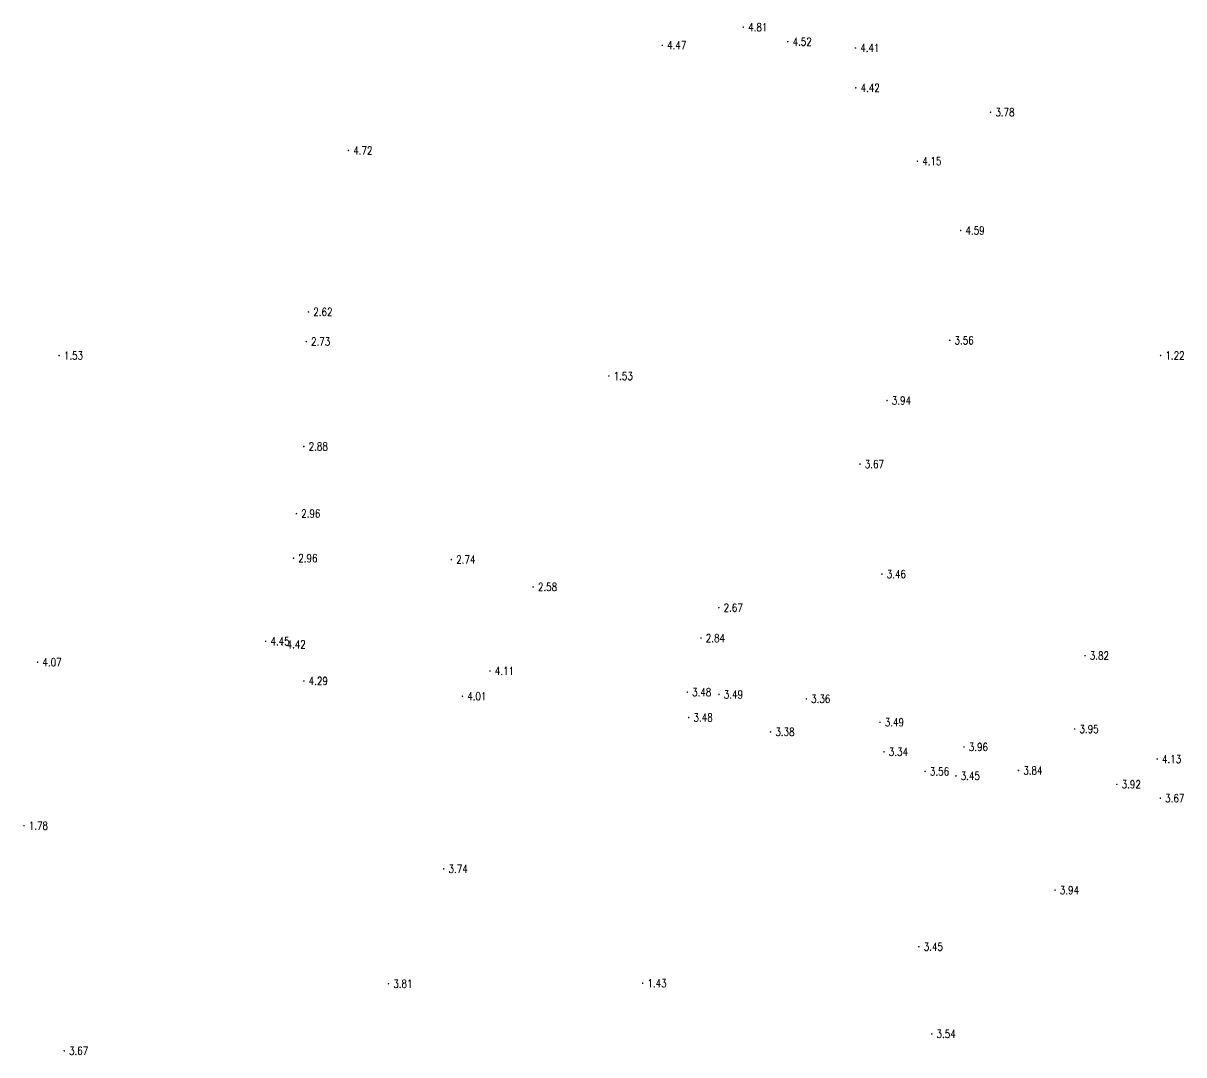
# Model space of a CAD drawing. Extents: x 476861 to 479475, y 2367369 to 2370541.
# Drawn here: x 478393.5 to 478538.5, y 2367967.3 to 2368096.2 of the extents above; entities that cross this region are included whole.
import ezdxf
from ezdxf.enums import TextEntityAlignment as Align

# ---------------------------------------------------------------- set-up
doc = ezdxf.new("R2010")
doc.units = 0
doc.header["$LTSCALE"] = 0.5
doc.layers.get('0').update_dxf_attribs({"linetype": 'CONTINUOUS'})
doc.layers.add('GCD', color=1, linetype='CONTINUOUS')
doc.styles.add('HZ', font='rs.shx', dxfattribs={"width": 0.8, "bigfont": 'hztxt.shx'})

# ---------------------------------------------------------------- blocks, each defined once
blk = doc.blocks.new('GC200')
at = {"linetype": 'Continuous', "const_width": 0.2, "flags": 128}
blk.add_lwpolyline([(-0.1, 0, 1), (0.1, 0, 1)], format="xyb", close=True, dxfattribs=at)

msp = doc.modelspace()

# ---------------------------------------------------------------- block references
at = {"layer": 'GCD', "linetype": 'Continuous'}
ref = msp.add_blockref('GC200', (478483.479, 2368095.665, 4.814), dxfattribs=dict(at, xscale=0.5, yscale=0.5, zscale=0.5))
ref.add_attrib('height', '4.81', dxfattribs={"linetype": 'Continuous', "height": 1, "style": 'HZ', "width": 0.8}).set_placement((478484.079, 2368095.665, 4.814), align=Align.MIDDLE_LEFT)
ref = msp.add_blockref('GC200', (478473.365, 2368093.406, 4.47), dxfattribs=dict(at, xscale=0.5, yscale=0.5, zscale=0.5))
ref.add_attrib('height', '4.47', dxfattribs={"linetype": 'Continuous', "height": 1, "style": 'HZ', "width": 0.8}).set_placement((478473.965, 2368093.406, 4.47), align=Align.MIDDLE_LEFT)
ref = msp.add_blockref('GC200', (478489.029, 2368093.858, 4.516), dxfattribs=dict(at, xscale=0.5, yscale=0.5, zscale=0.5))
ref.add_attrib('height', '4.52', dxfattribs={"linetype": 'Continuous', "height": 1, "style": 'HZ', "width": 0.8}).set_placement((478489.629, 2368093.858, 4.516), align=Align.MIDDLE_LEFT)
ref = msp.add_blockref('GC200', (478497.486, 2368093.07, 4.41), dxfattribs=dict(at, xscale=0.5, yscale=0.5, zscale=0.5))
ref.add_attrib('height', '4.41', dxfattribs={"linetype": 'Continuous', "height": 1, "style": 'HZ', "width": 0.8}).set_placement((478498.086, 2368093.07, 4.41), align=Align.MIDDLE_LEFT)
ref = msp.add_blockref('GC200', (478497.521, 2368088.094, 4.422), dxfattribs=dict(at, xscale=0.5, yscale=0.5, zscale=0.5))
ref.add_attrib('height', '4.42', dxfattribs={"linetype": 'Continuous', "height": 1, "style": 'HZ', "width": 0.8}).set_placement((478498.121, 2368088.094, 4.422), align=Align.MIDDLE_LEFT)
ref = msp.add_blockref('GC200', (478514.365, 2368085.045, 3.78), dxfattribs=dict(at, xscale=0.5, yscale=0.5, zscale=0.5))
ref.add_attrib('height', '3.78', dxfattribs={"linetype": 'Continuous', "height": 1, "style": 'HZ', "width": 0.8}).set_placement((478514.965, 2368085.045, 3.78), align=Align.MIDDLE_LEFT)
ref = msp.add_blockref('GC200', (478434.147, 2368080.269, 4.72), dxfattribs=dict(at, xscale=0.5, yscale=0.5, zscale=0.5))
ref.add_attrib('height', '4.72', dxfattribs={"linetype": 'Continuous', "height": 1, "style": 'HZ', "width": 0.8}).set_placement((478434.747, 2368080.269, 4.72), align=Align.MIDDLE_LEFT)
ref = msp.add_blockref('GC200', (478505.225, 2368078.932, 4.151), dxfattribs=dict(at, xscale=0.5, yscale=0.5, zscale=0.5))
ref.add_attrib('height', '4.15', dxfattribs={"linetype": 'Continuous', "height": 1, "style": 'HZ', "width": 0.8}).set_placement((478505.825, 2368078.932, 4.151), align=Align.MIDDLE_LEFT)
ref = msp.add_blockref('GC200', (478510.627, 2368070.279, 4.59), dxfattribs=dict(at, xscale=0.5, yscale=0.5, zscale=0.5))
ref.add_attrib('height', '4.59', dxfattribs={"linetype": 'Continuous', "height": 1, "style": 'HZ', "width": 0.8}).set_placement((478511.227, 2368070.279, 4.59), align=Align.MIDDLE_LEFT)
ref = msp.add_blockref('GC200', (478429.161, 2368060.106, 2.619), dxfattribs=dict(at, xscale=0.5, yscale=0.5, zscale=0.5))
ref.add_attrib('height', '2.62', dxfattribs={"linetype": 'Continuous', "height": 1, "style": 'HZ', "width": 0.8}).set_placement((478429.761, 2368060.106, 2.619), align=Align.MIDDLE_LEFT)
ref = msp.add_blockref('GC200', (478428.888, 2368056.395, 2.732), dxfattribs=dict(at, xscale=0.5, yscale=0.5, zscale=0.5))
ref.add_attrib('height', '2.73', dxfattribs={"linetype": 'Continuous', "height": 1, "style": 'HZ', "width": 0.8}).set_placement((478429.488, 2368056.395, 2.732), align=Align.MIDDLE_LEFT)
ref = msp.add_blockref('GC200', (478509.262, 2368056.551, 3.56), dxfattribs=dict(at, xscale=0.5, yscale=0.5, zscale=0.5))
ref.add_attrib('height', '3.56', dxfattribs={"linetype": 'Continuous', "height": 1, "style": 'HZ', "width": 0.8}).set_placement((478509.862, 2368056.551, 3.56), align=Align.MIDDLE_LEFT)
ref = msp.add_blockref('GC200', (478398.009, 2368054.651, 1.53), dxfattribs=dict(at, xscale=0.5, yscale=0.5, zscale=0.5))
ref.add_attrib('height', '1.53', dxfattribs={"linetype": 'Continuous', "height": 1, "style": 'HZ', "width": 0.8}).set_placement((478398.609, 2368054.651, 1.53), align=Align.MIDDLE_LEFT)
ref = msp.add_blockref('GC200', (478535.602, 2368054.662, 1.22), dxfattribs=dict(at, xscale=0.5, yscale=0.5, zscale=0.5))
ref.add_attrib('height', '1.22', dxfattribs={"linetype": 'Continuous', "height": 1, "style": 'HZ', "width": 0.8}).set_placement((478536.202, 2368054.662, 1.22), align=Align.MIDDLE_LEFT)
ref = msp.add_blockref('GC200', (478466.682, 2368052.098, 1.53), dxfattribs=dict(at, xscale=0.5, yscale=0.5, zscale=0.5))
ref.add_attrib('height', '1.53', dxfattribs={"linetype": 'Continuous', "height": 1, "style": 'HZ', "width": 0.8}).set_placement((478467.282, 2368052.098, 1.53), align=Align.MIDDLE_LEFT)
ref = msp.add_blockref('GC200', (478501.431, 2368049.038, 3.937), dxfattribs=dict(at, xscale=0.5, yscale=0.5, zscale=0.5))
ref.add_attrib('height', '3.94', dxfattribs={"linetype": 'Continuous', "height": 1, "style": 'HZ', "width": 0.8}).set_placement((478502.031, 2368049.038, 3.937), align=Align.MIDDLE_LEFT)
ref = msp.add_blockref('GC200', (478428.579, 2368043.298, 2.877), dxfattribs=dict(at, xscale=0.5, yscale=0.5, zscale=0.5))
ref.add_attrib('height', '2.88', dxfattribs={"linetype": 'Continuous', "height": 1, "style": 'HZ', "width": 0.8}).set_placement((478429.179, 2368043.298, 2.877), align=Align.MIDDLE_LEFT)
ref = msp.add_blockref('GC200', (478498.048, 2368041.099, 3.67), dxfattribs=dict(at, xscale=0.5, yscale=0.5, zscale=0.5))
ref.add_attrib('height', '3.67', dxfattribs={"linetype": 'Continuous', "height": 1, "style": 'HZ', "width": 0.8}).set_placement((478498.648, 2368041.099, 3.67), align=Align.MIDDLE_LEFT)
ref = msp.add_blockref('GC200', (478427.654, 2368034.912, 2.963), dxfattribs=dict(at, xscale=0.5, yscale=0.5, zscale=0.5))
ref.add_attrib('height', '2.96', dxfattribs={"linetype": 'Continuous', "height": 1, "style": 'HZ', "width": 0.8}).set_placement((478428.254, 2368034.912, 2.963), align=Align.MIDDLE_LEFT)
ref = msp.add_blockref('GC200', (478427.287, 2368029.342, 2.958), dxfattribs=dict(at, xscale=0.5, yscale=0.5, zscale=0.5))
ref.add_attrib('height', '2.96', dxfattribs={"linetype": 'Continuous', "height": 1, "style": 'HZ', "width": 0.8}).set_placement((478427.887, 2368029.342, 2.958), align=Align.MIDDLE_LEFT)
ref = msp.add_blockref('GC200', (478447.014, 2368029.169, 2.743), dxfattribs=dict(at, xscale=0.5, yscale=0.5, zscale=0.5))
ref.add_attrib('height', '2.74', dxfattribs={"linetype": 'Continuous', "height": 1, "style": 'HZ', "width": 0.8}).set_placement((478447.614, 2368029.169, 2.743), align=Align.MIDDLE_LEFT)
ref = msp.add_blockref('GC200', (478500.797, 2368027.356, 3.464), dxfattribs=dict(at, xscale=0.5, yscale=0.5, zscale=0.5))
ref.add_attrib('height', '3.46', dxfattribs={"linetype": 'Continuous', "height": 1, "style": 'HZ', "width": 0.8}).set_placement((478501.397, 2368027.356, 3.464), align=Align.MIDDLE_LEFT)
ref = msp.add_blockref('GC200', (478457.221, 2368025.752, 2.583), dxfattribs=dict(at, xscale=0.5, yscale=0.5, zscale=0.5))
ref.add_attrib('height', '2.58', dxfattribs={"linetype": 'Continuous', "height": 1, "style": 'HZ', "width": 0.8}).set_placement((478457.821, 2368025.752, 2.583), align=Align.MIDDLE_LEFT)
ref = msp.add_blockref('GC200', (478480.418, 2368023.161, 2.666), dxfattribs=dict(at, xscale=0.5, yscale=0.5, zscale=0.5))
ref.add_attrib('height', '2.67', dxfattribs={"linetype": 'Continuous', "height": 1, "style": 'HZ', "width": 0.8}).set_placement((478481.018, 2368023.161, 2.666), align=Align.MIDDLE_LEFT)
ref = msp.add_blockref('GC200', (478423.816, 2368018.96, 4.447), dxfattribs=dict(at, xscale=0.5, yscale=0.5, zscale=0.5))
ref.add_attrib('height', '4.45', dxfattribs={"linetype": 'Continuous', "height": 1, "style": 'HZ', "width": 0.8}).set_placement((478424.416, 2368018.96, 4.447), align=Align.MIDDLE_LEFT)
ref = msp.add_blockref('GC200', (478478.19, 2368019.37, 2.836), dxfattribs=dict(at, xscale=0.5, yscale=0.5, zscale=0.5))
ref.add_attrib('height', '2.84', dxfattribs={"linetype": 'Continuous', "height": 1, "style": 'HZ', "width": 0.8}).set_placement((478478.79, 2368019.37, 2.836), align=Align.MIDDLE_LEFT)
ref = msp.add_blockref('GC200', (478425.823, 2368018.581, 4.42), dxfattribs=dict(at, xscale=0.5, yscale=0.5, zscale=0.5))
ref.add_attrib('height', '4.42', dxfattribs={"linetype": 'Continuous', "height": 1, "style": 'HZ', "width": 0.8}).set_placement((478426.423, 2368018.581, 4.42), align=Align.MIDDLE_LEFT)
ref = msp.add_blockref('GC200', (478395.328, 2368016.351, 4.07), dxfattribs=dict(at, xscale=0.5, yscale=0.5, zscale=0.5))
ref.add_attrib('height', '4.07', dxfattribs={"linetype": 'Continuous', "height": 1, "style": 'HZ', "width": 0.8}).set_placement((478395.928, 2368016.351, 4.07), align=Align.MIDDLE_LEFT)
ref = msp.add_blockref('GC200', (478526.155, 2368017.171, 3.816), dxfattribs=dict(at, xscale=0.5, yscale=0.5, zscale=0.5))
ref.add_attrib('height', '3.82', dxfattribs={"linetype": 'Continuous', "height": 1, "style": 'HZ', "width": 0.8}).set_placement((478526.755, 2368017.171, 3.816), align=Align.MIDDLE_LEFT)
ref = msp.add_blockref('GC200', (478451.839, 2368015.258, 4.112), dxfattribs=dict(at, xscale=0.5, yscale=0.5, zscale=0.5))
ref.add_attrib('height', '4.11', dxfattribs={"linetype": 'Continuous', "height": 1, "style": 'HZ', "width": 0.8}).set_placement((478452.439, 2368015.258, 4.112), align=Align.MIDDLE_LEFT)
ref = msp.add_blockref('GC200', (478428.589, 2368014.009, 4.29), dxfattribs=dict(at, xscale=0.5, yscale=0.5, zscale=0.5))
ref.add_attrib('height', '4.29', dxfattribs={"linetype": 'Continuous', "height": 1, "style": 'HZ', "width": 0.8}).set_placement((478429.189, 2368014.009, 4.29), align=Align.MIDDLE_LEFT)
ref = msp.add_blockref('GC200', (478448.389, 2368012.104, 4.008), dxfattribs=dict(at, xscale=0.5, yscale=0.5, zscale=0.5))
ref.add_attrib('height', '4.01', dxfattribs={"linetype": 'Continuous', "height": 1, "style": 'HZ', "width": 0.8}).set_placement((478448.989, 2368012.104, 4.008), align=Align.MIDDLE_LEFT)
ref = msp.add_blockref('GC200', (478476.483, 2368012.609, 3.479), dxfattribs=dict(at, xscale=0.5, yscale=0.5, zscale=0.5))
ref.add_attrib('height', '3.48', dxfattribs={"linetype": 'Continuous', "height": 1, "style": 'HZ', "width": 0.8}).set_placement((478477.083, 2368012.609, 3.479), align=Align.MIDDLE_LEFT)
ref = msp.add_blockref('GC200', (478480.445, 2368012.328, 3.485), dxfattribs=dict(at, xscale=0.5, yscale=0.5, zscale=0.5))
ref.add_attrib('height', '3.49', dxfattribs={"linetype": 'Continuous', "height": 1, "style": 'HZ', "width": 0.8}).set_placement((478481.045, 2368012.328, 3.485), align=Align.MIDDLE_LEFT)
ref = msp.add_blockref('GC200', (478491.347, 2368011.778, 3.364), dxfattribs=dict(at, xscale=0.5, yscale=0.5, zscale=0.5))
ref.add_attrib('height', '3.36', dxfattribs={"linetype": 'Continuous', "height": 1, "style": 'HZ', "width": 0.8}).set_placement((478491.947, 2368011.778, 3.364), align=Align.MIDDLE_LEFT)
ref = msp.add_blockref('GC200', (478476.659, 2368009.442, 3.483), dxfattribs=dict(at, xscale=0.5, yscale=0.5, zscale=0.5))
ref.add_attrib('height', '3.48', dxfattribs={"linetype": 'Continuous', "height": 1, "style": 'HZ', "width": 0.8}).set_placement((478477.259, 2368009.442, 3.483), align=Align.MIDDLE_LEFT)
ref = msp.add_blockref('GC200', (478500.555, 2368008.846, 3.49), dxfattribs=dict(at, xscale=0.5, yscale=0.5, zscale=0.5))
ref.add_attrib('height', '3.49', dxfattribs={"linetype": 'Continuous', "height": 1, "style": 'HZ', "width": 0.8}).set_placement((478501.155, 2368008.846, 3.49), align=Align.MIDDLE_LEFT)
ref = msp.add_blockref('GC200', (478486.882, 2368007.646, 3.381), dxfattribs=dict(at, xscale=0.5, yscale=0.5, zscale=0.5))
ref.add_attrib('height', '3.38', dxfattribs={"linetype": 'Continuous', "height": 1, "style": 'HZ', "width": 0.8}).set_placement((478487.482, 2368007.646, 3.381), align=Align.MIDDLE_LEFT)
ref = msp.add_blockref('GC200', (478524.866, 2368008.008, 3.949), dxfattribs=dict(at, xscale=0.5, yscale=0.5, zscale=0.5))
ref.add_attrib('height', '3.95', dxfattribs={"linetype": 'Continuous', "height": 1, "style": 'HZ', "width": 0.8}).set_placement((478525.466, 2368008.008, 3.949), align=Align.MIDDLE_LEFT)
ref = msp.add_blockref('GC200', (478511.045, 2368005.762, 3.956), dxfattribs=dict(at, xscale=0.5, yscale=0.5, zscale=0.5))
ref.add_attrib('height', '3.96', dxfattribs={"linetype": 'Continuous', "height": 1, "style": 'HZ', "width": 0.8}).set_placement((478511.645, 2368005.762, 3.956), align=Align.MIDDLE_LEFT)
ref = msp.add_blockref('GC200', (478501.055, 2368005.165, 3.337), dxfattribs=dict(at, xscale=0.5, yscale=0.5, zscale=0.5))
ref.add_attrib('height', '3.34', dxfattribs={"linetype": 'Continuous', "height": 1, "style": 'HZ', "width": 0.8}).set_placement((478501.655, 2368005.165, 3.337), align=Align.MIDDLE_LEFT)
ref = msp.add_blockref('GC200', (478535.181, 2368004.262, 4.132), dxfattribs=dict(at, xscale=0.5, yscale=0.5, zscale=0.5))
ref.add_attrib('height', '4.13', dxfattribs={"linetype": 'Continuous', "height": 1, "style": 'HZ', "width": 0.8}).set_placement((478535.781, 2368004.262, 4.132), align=Align.MIDDLE_LEFT)
ref = msp.add_blockref('GC200', (478506.186, 2368002.714, 3.564), dxfattribs=dict(at, xscale=0.5, yscale=0.5, zscale=0.5))
ref.add_attrib('height', '3.56', dxfattribs={"linetype": 'Continuous', "height": 1, "style": 'HZ', "width": 0.8}).set_placement((478506.786, 2368002.714, 3.564), align=Align.MIDDLE_LEFT)
ref = msp.add_blockref('GC200', (478517.854, 2368002.824, 3.835), dxfattribs=dict(at, xscale=0.5, yscale=0.5, zscale=0.5))
ref.add_attrib('height', '3.84', dxfattribs={"linetype": 'Continuous', "height": 1, "style": 'HZ', "width": 0.8}).set_placement((478518.454, 2368002.824, 3.835), align=Align.MIDDLE_LEFT)
ref = msp.add_blockref('GC200', (478510.03, 2368002.151, 3.454), dxfattribs=dict(at, xscale=0.5, yscale=0.5, zscale=0.5))
ref.add_attrib('height', '3.45', dxfattribs={"linetype": 'Continuous', "height": 1, "style": 'HZ', "width": 0.8}).set_placement((478510.63, 2368002.151, 3.454), align=Align.MIDDLE_LEFT)
ref = msp.add_blockref('GC200', (478530.137, 2368001.102, 3.92), dxfattribs=dict(at, xscale=0.5, yscale=0.5, zscale=0.5))
ref.add_attrib('height', '3.92', dxfattribs={"linetype": 'Continuous', "height": 1, "style": 'HZ', "width": 0.8}).set_placement((478530.737, 2368001.102, 3.92), align=Align.MIDDLE_LEFT)
ref = msp.add_blockref('GC200', (478535.568, 2367999.357, 3.671), dxfattribs=dict(at, xscale=0.5, yscale=0.5, zscale=0.5))
ref.add_attrib('height', '3.67', dxfattribs={"linetype": 'Continuous', "height": 1, "style": 'HZ', "width": 0.8}).set_placement((478536.168, 2367999.357, 3.671), align=Align.MIDDLE_LEFT)
ref = msp.add_blockref('GC200', (478393.629, 2367995.934, 1.78), dxfattribs=dict(at, xscale=0.5, yscale=0.5, zscale=0.5))
ref.add_attrib('height', '1.78', dxfattribs={"linetype": 'Continuous', "height": 1, "style": 'HZ', "width": 0.8}).set_placement((478394.229, 2367995.934, 1.78), align=Align.MIDDLE_LEFT)
ref = msp.add_blockref('GC200', (478446.056, 2367990.543, 3.74), dxfattribs=dict(at, xscale=0.5, yscale=0.5, zscale=0.5))
ref.add_attrib('height', '3.74', dxfattribs={"linetype": 'Continuous', "height": 1, "style": 'HZ', "width": 0.8}).set_placement((478446.656, 2367990.543, 3.74), align=Align.MIDDLE_LEFT)
ref = msp.add_blockref('GC200', (478522.418, 2367987.888, 3.942), dxfattribs=dict(at, xscale=0.5, yscale=0.5, zscale=0.5))
ref.add_attrib('height', '3.94', dxfattribs={"linetype": 'Continuous', "height": 1, "style": 'HZ', "width": 0.8}).set_placement((478523.018, 2367987.888, 3.942), align=Align.MIDDLE_LEFT)
ref = msp.add_blockref('GC200', (478505.413, 2367980.817, 3.445), dxfattribs=dict(at, xscale=0.5, yscale=0.5, zscale=0.5))
ref.add_attrib('height', '3.45', dxfattribs={"linetype": 'Continuous', "height": 1, "style": 'HZ', "width": 0.8}).set_placement((478506.013, 2367980.817, 3.445), align=Align.MIDDLE_LEFT)
ref = msp.add_blockref('GC200', (478439.156, 2367976.195, 3.81), dxfattribs=dict(at, xscale=0.5, yscale=0.5, zscale=0.5))
ref.add_attrib('height', '3.81', dxfattribs={"linetype": 'Continuous', "height": 1, "style": 'HZ', "width": 0.8}).set_placement((478439.756, 2367976.195, 3.81), align=Align.MIDDLE_LEFT)
ref = msp.add_blockref('GC200', (478470.902, 2367976.253, 1.43), dxfattribs=dict(at, xscale=0.5, yscale=0.5, zscale=0.5))
ref.add_attrib('height', '1.43', dxfattribs={"linetype": 'Continuous', "height": 1, "style": 'HZ', "width": 0.8}).set_placement((478471.502, 2367976.253, 1.43), align=Align.MIDDLE_LEFT)
ref = msp.add_blockref('GC200', (478507.018, 2367969.923, 3.54), dxfattribs=dict(at, xscale=0.5, yscale=0.5, zscale=0.5))
ref.add_attrib('height', '3.54', dxfattribs={"linetype": 'Continuous', "height": 1, "style": 'HZ', "width": 0.8}).set_placement((478507.618, 2367969.923, 3.54), align=Align.MIDDLE_LEFT)
ref = msp.add_blockref('GC200', (478398.651, 2367967.818, 3.67), dxfattribs=dict(at, xscale=0.5, yscale=0.5, zscale=0.5))
ref.add_attrib('height', '3.67', dxfattribs={"linetype": 'Continuous', "height": 1, "style": 'HZ', "width": 0.8}).set_placement((478399.251, 2367967.818, 3.67), align=Align.MIDDLE_LEFT)

doc.saveas('drawing.dxf')
